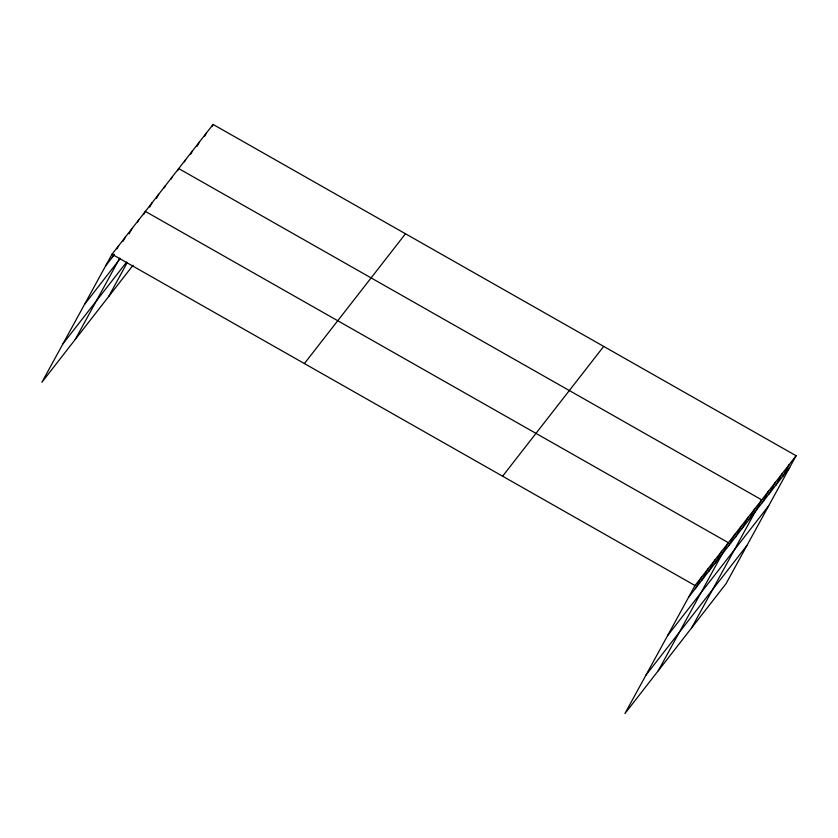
<?xml version="1.0" encoding="UTF-8"?>
<svg xmlns="http://www.w3.org/2000/svg" width="838" height="838" viewBox="0 0 838 838"><rect width="100%" height="100%" fill="white"/><g stroke="black" fill="none" stroke-linecap="round" stroke-linejoin="round"><path stroke-width="1.26" d="M796.1 455.736L695.016 585.532L624.918 713.557L726.001 583.761L796.1 455.736L213.082 124.443L111.999 254.239L41.9 382.264L133.064 265.227M112.261 257.371L114.01 254.176M116.922 248.865L118.661 245.67M123.008 241.365L125.333 237.102M129.094 233.854L132.006 228.544M137.516 222.101L138.679 219.975M75.263 339.432L119.782 258.104M143.602 214.601L145.351 211.406L728.369 542.699L658.28 670.725M149.698 207.091L152.024 202.838M156.371 198.522L158.696 194.269M164.206 187.838L165.369 185.711M170.879 179.269L172.041 177.143M108.615 296.6L127.167 262.734M177.551 170.701L178.714 168.574L761.732 499.867L691.633 627.892M184.423 161.87L185.586 159.744M190.718 154.108L192.457 150.924M197.003 146.346L199.339 142.093M204.462 136.458L206.211 133.273M211.92 126.569L213.082 124.443M695.278 588.653L701.678 576.963M701.951 580.095L708.351 568.394M708.623 571.526L715.024 559.826M715.296 562.958L721.696 551.257M728.641 545.821L735.041 534.131M735.314 537.263L741.714 525.562M741.986 528.694L748.386 516.994M748.659 520.126L755.059 508.425M762.203 502.737L768.603 491.037M769.075 493.907L775.475 482.206M775.946 485.076L782.357 473.386M782.818 476.256L789.228 464.556M105.588 265.939L114.481 254.511M84.575 304.33L120.159 258.638M62.913 343.873L126.674 262.022M304.393 363.566L405.477 233.771M502.611 476.204L603.706 346.408M688.606 597.222L789.7 467.426M667.593 635.613L768.676 505.817M645.93 675.166L747.025 545.37M111.999 254.239L695.016 585.532"/></g></svg>
